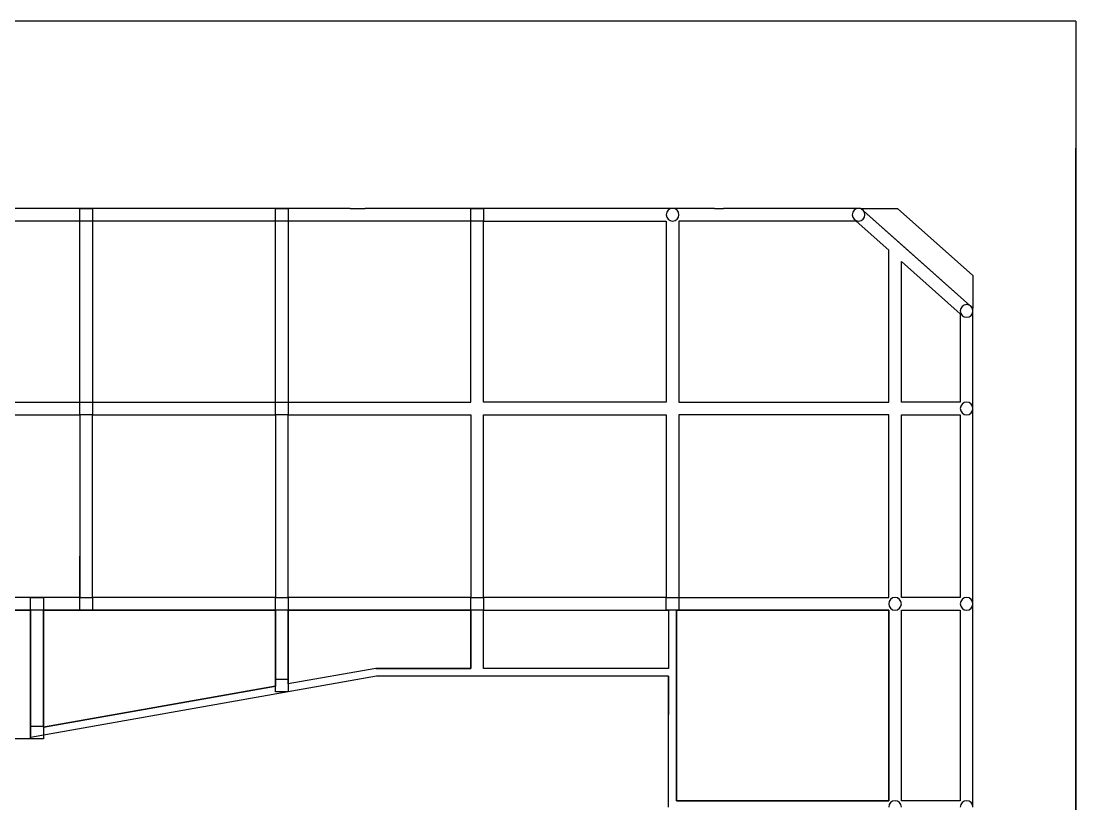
# Model space of a CAD drawing. Header units: inches. Extents: x 2815 to 15131, y -151 to 4049.
# Drawn here: x 11812 to 15131, y 1585 to 4049 of the extents above; entities that cross this region are included whole.
import ezdxf

# ---------------------------------------------------------------- set-up
doc = ezdxf.new("R2010")
doc.units = ezdxf.units.IN
doc.layers.add('A4_OP', color=7, linetype='Continuous')

msp = doc.modelspace()

# ---------------------------------------------------------------- linework, layer by layer
for p, q in [((15131.2, 4049.4), (10009.2, 4049.4)), ((15131.2, 4049.4), (15131.2, -150.6)), ((15131.2, 264.4), (15131.2, 3649.4)), ((12847.3, 3459.6), (12894.6, 3459.6)), ((13994.2, 3459.6), (14022.4, 3459.6)), ((11997.3, 2214.6), (11997.3, 2364.6)), ((12017.3, 2194.6), (12177.3, 2194.6)), ((12177.3, 2194.6), (12612.3, 2194.6)), ((14807.3, 2067.3), (14807.3, 2107.6)), ((13849.8, 1986.4), (13849.8, 1866.4))]:
    msp.add_line(p, q)
at = {"layer": 'A4_OP'}
for points in [[(12017.3, 3459.6), (11402.3, 3459.6)], [(11997.3, 3459.6), (12037.3, 3459.6)], [(11997.3, 3419.6), (11997.3, 3459.6)], [(11997.3, 3459.6), (12037.3, 3459.6)], [(11997.3, 3419.6), (11997.3, 3459.6)], [(12632.3, 3459.6), (12017.3, 3459.6)], [(12037.3, 3459.6), (12037.3, 3419.6)], [(12037.3, 3459.6), (12037.3, 3419.6)], [(12612.3, 3459.6), (12652.3, 3459.6)], [(12612.3, 3419.6), (12612.3, 3459.6)], [(12612.3, 3459.6), (12652.3, 3459.6)], [(12612.3, 3419.6), (12612.3, 3459.6)], [(12847.3, 3459.6), (12632.3, 3459.6)], [(12652.3, 3459.6), (12652.3, 3419.6)], [(12652.3, 3459.6), (12652.3, 3419.6)], [(13247.3, 3459.6), (12894.6, 3459.6)], [(13227.3, 3459.6), (13267.3, 3459.6)], [(13227.3, 3419.6), (13227.3, 3459.6)], [(13227.3, 3459.6), (13267.3, 3459.6)], [(13227.3, 3419.6), (13227.3, 3459.6)], [(13862.3, 3459.6), (13247.3, 3459.6)], [(13267.3, 3459.6), (13267.3, 3419.6)], [(13267.3, 3459.6), (13267.3, 3419.6)], [(13994.2, 3459.6), (13862.3, 3459.6)], [(14454.9, 3459.6), (14022.4, 3459.6)], [(14807.3, 3146), (14454.9, 3459.6)], [(14454.9, 3459.6), (14569.8, 3459.6)], [(14575.6, 3352.2), (14454.9, 3459.6)], [(14569.8, 3459.6), (14807.3, 3248.2)], [(11997.3, 3419.6), (11422.3, 3419.6)], [(11997.3, 3419.6), (11422.3, 3419.6)], [(11997.3, 2849.6), (11997.3, 3419.6)], [(12037.3, 3419.6), (11997.3, 3419.6)], [(12037.3, 3419.6), (11997.3, 3419.6)], [(11997.3, 2849.6), (11997.3, 3419.6)], [(12612.3, 3419.6), (12037.3, 3419.6)], [(12037.3, 3419.6), (12037.3, 2849.6)], [(12612.3, 3419.6), (12037.3, 3419.6)], [(12037.3, 3419.6), (12037.3, 2849.6)], [(12612.3, 2849.6), (12612.3, 3419.6)], [(12652.3, 3419.6), (12612.3, 3419.6)], [(12652.3, 3419.6), (12612.3, 3419.6)], [(12612.3, 2849.6), (12612.3, 3419.6)], [(13227.3, 3419.6), (12652.3, 3419.6)], [(12652.3, 3419.6), (12652.3, 2849.6)], [(12847.3, 3419.6), (12652.3, 3419.6)], [(12652.3, 3419.6), (12652.3, 2849.6)], [(13227.3, 3419.6), (12847.3, 3419.6)], [(13227.3, 2849.6), (13227.3, 3419.6)], [(13267.3, 3419.6), (13227.3, 3419.6)], [(13267.3, 3419.6), (13227.3, 3419.6)], [(13227.3, 2849.6), (13227.3, 3419.6)], [(13267.3, 2849.6), (13267.3, 3419.6)], [(13267.3, 3419.6), (13842.3, 3419.6)], [(13267.3, 2849.6), (13267.3, 3419.6)], [(13267.3, 3419.6), (13842.3, 3419.6)], [(13842.3, 3419.6), (13842.3, 2849.6)], [(13842.3, 3419.6), (13842.3, 2849.6)], [(13882.3, 3419.6), (13882.3, 2849.6)], [(14439.7, 3419.6), (13882.3, 3419.6)], [(13882.3, 3419.6), (13882.3, 2849.6)], [(14022.4, 3419.6), (13882.3, 3419.6)], [(14439.7, 3419.6), (14022.4, 3419.6)], [(14542.3, 3328.3), (14439.7, 3419.6)], [(14542.3, 3328.3), (14439.7, 3419.6)], [(14807.3, 3146), (14575.6, 3352.2)], [(14542.3, 2849.6), (14542.3, 3328.3)], [(14542.3, 2849.6), (14542.3, 3328.3)], [(14582.3, 2849.6), (14582.3, 3292.7)], [(14582.3, 3292.7), (14767.3, 3128.1)], [(14582.3, 2849.6), (14582.3, 3292.7)], [(14582.3, 3292.7), (14767.3, 3128.1)], [(14807.3, 3248.2), (14807.3, 3146)], [(14767.3, 3128.1), (14767.3, 2849.6)], [(14767.3, 3128.1), (14767.3, 2849.6)], [(14807.3, 2829.6), (14807.3, 3146)], [(11422.3, 2849.6), (11997.3, 2849.6)], [(11422.3, 2849.6), (11997.3, 2849.6)], [(11997.3, 2849.6), (12037.3, 2849.6)], [(11997.3, 2809.6), (11997.3, 2849.6)], [(12037.3, 2849.6), (12612.3, 2849.6)], [(12037.3, 2849.6), (12037.3, 2809.6)], [(12037.3, 2849.6), (12612.3, 2849.6)], [(12612.3, 2849.6), (12652.3, 2849.6)], [(12612.3, 2809.6), (12612.3, 2849.6)], [(12652.3, 2849.6), (13227.3, 2849.6)], [(12652.3, 2849.6), (12652.3, 2809.6)], [(12652.3, 2849.6), (13227.3, 2849.6)], [(13842.3, 2849.6), (13267.3, 2849.6)], [(13842.3, 2849.6), (13267.3, 2849.6)], [(13882.3, 2849.6), (14542.3, 2849.6)], [(13882.3, 2849.6), (14542.3, 2849.6)], [(14767.3, 2849.6), (14582.3, 2849.6)], [(14767.3, 2849.6), (14582.3, 2849.6)], [(14807.3, 2214.6), (14807.3, 2829.6)], [(11422.3, 2809.6), (11997.3, 2809.6)], [(11422.3, 2809.6), (11997.3, 2809.6)], [(11997.3, 2809.6), (11997.3, 2234.6)], [(12037.3, 2809.6), (11997.3, 2809.6)], [(11997.3, 2809.6), (11997.3, 2234.6)], [(12037.3, 2234.6), (12037.3, 2809.6)], [(12037.3, 2809.6), (12612.3, 2809.6)], [(12037.3, 2234.6), (12037.3, 2809.6)], [(12037.3, 2809.6), (12612.3, 2809.6)], [(12612.3, 2809.6), (12612.3, 2234.6)], [(12652.3, 2809.6), (12612.3, 2809.6)], [(12612.3, 2809.6), (12612.3, 2234.6)], [(12652.3, 2234.6), (12652.3, 2809.6)], [(12652.3, 2809.6), (13227.3, 2809.6)], [(12652.3, 2234.6), (12652.3, 2809.6)], [(12652.3, 2809.6), (13227.3, 2809.6)], [(13227.3, 2809.6), (13227.3, 2234.6)], [(13227.3, 2809.6), (13227.3, 2234.6)], [(13267.3, 2234.6), (13267.3, 2809.6)], [(13267.3, 2809.6), (13842.3, 2809.6)], [(13267.3, 2234.6), (13267.3, 2809.6)], [(13267.3, 2809.6), (13842.3, 2809.6)], [(13842.3, 2809.6), (13842.3, 2234.6)], [(13842.3, 2809.6), (13842.3, 2234.6)], [(13882.3, 2809.6), (13882.3, 2234.6)], [(14542.3, 2809.6), (13882.3, 2809.6)], [(13882.3, 2809.6), (13882.3, 2234.6)], [(14542.3, 2809.6), (13882.3, 2809.6)], [(14542.3, 2234.6), (14542.3, 2809.6)], [(14542.3, 2234.6), (14542.3, 2809.6)], [(14582.3, 2234.6), (14582.3, 2809.6)], [(14582.3, 2809.6), (14767.3, 2809.6)], [(14582.3, 2234.6), (14582.3, 2809.6)], [(14582.3, 2809.6), (14767.3, 2809.6)], [(14767.3, 2809.6), (14767.3, 2234.6)], [(14767.3, 2809.6), (14767.3, 2234.6)], [(11997.3, 2234.6), (11422.3, 2234.6)], [(11862.3, 2234.6), (11422.3, 2234.6)], [(11842.3, 2234.6), (11882.3, 2234.6)], [(11842.3, 2194.6), (11842.3, 2234.6)], [(11842.3, 2234.6), (11882.3, 2234.6)], [(11842.3, 2194.6), (11842.3, 2234.6)], [(11997.3, 2234.6), (11862.3, 2234.6)], [(11882.3, 2234.6), (11882.3, 2194.6)], [(11882.3, 2234.6), (11882.3, 2194.6)], [(11997.3, 2234.6), (12037.3, 2234.6)], [(11997.3, 2194.6), (11997.3, 2234.6)], [(11997.3, 2234.6), (12037.3, 2234.6)], [(11997.3, 2194.6), (11997.3, 2234.6)], [(12612.3, 2234.6), (12037.3, 2234.6)], [(12037.3, 2234.6), (12037.3, 2194.6)], [(12037.3, 2234.6), (12037.3, 2194.6)], [(12612.3, 2234.6), (12037.3, 2234.6)], [(12612.3, 2234.6), (12652.3, 2234.6)], [(12612.3, 2194.6), (12612.3, 2234.6)], [(12612.3, 2234.6), (12652.3, 2234.6)], [(12612.3, 2194.6), (12612.3, 2234.6)], [(13227.3, 2234.6), (12652.3, 2234.6)], [(12652.3, 2234.6), (12652.3, 2194.6)], [(12652.3, 2234.6), (12652.3, 2194.6)], [(13227.3, 2234.6), (12652.3, 2234.6)], [(13227.3, 2234.6), (13267.3, 2234.6)], [(13227.3, 2194.6), (13227.3, 2234.6)], [(13227.3, 2234.6), (13267.3, 2234.6)], [(13227.3, 2194.6), (13227.3, 2234.6)], [(13842.3, 2234.6), (13267.3, 2234.6)], [(13267.3, 2234.6), (13267.3, 2194.6)], [(13267.3, 2234.6), (13267.3, 2194.6)], [(13842.3, 2234.6), (13267.3, 2234.6)], [(13842.3, 2234.6), (13882.3, 2234.6)], [(13842.3, 2194.6), (13842.3, 2234.6)], [(13842.3, 2234.6), (13882.3, 2234.6)], [(13842.3, 2194.6), (13842.3, 2234.6)], [(13882.3, 2234.6), (14542.3, 2234.6)], [(13882.3, 2234.6), (13882.3, 2194.6)], [(13882.3, 2234.6), (13882.3, 2194.6)], [(13882.3, 2234.6), (14542.3, 2234.6)], [(14767.3, 2234.6), (14582.3, 2234.6)], [(14767.3, 2234.6), (14582.3, 2234.6)], [(10807.3, 2194.6), (11842.3, 2194.6)], [(11842.3, 2194.6), (11402.3, 2194.6)], [(11842.3, 2194.6), (11842.3, 1789.6)], [(11882.3, 2194.6), (11842.3, 2194.6)], [(11882.3, 2194.6), (11842.3, 2194.6)], [(11842.3, 1793.4), (11842.3, 2194.6)], [(11882.3, 1825.9), (11882.3, 2194.6)], [(11882.3, 2194.6), (12612.3, 2194.6)], [(12017.3, 2194.6), (11882.3, 2194.6)], [(11882.3, 2194.6), (11882.3, 1825.9)], [(12037.3, 2194.6), (11997.3, 2194.6)], [(12037.3, 2194.6), (11997.3, 2194.6)], [(12612.3, 2194.6), (12017.3, 2194.6)], [(12612.3, 2194.6), (12612.3, 1955.4)], [(12652.3, 2194.6), (12612.3, 2194.6)], [(12652.3, 2194.6), (12612.3, 2194.6)], [(12612.3, 1955.4), (12612.3, 2194.6)], [(12652.3, 1962.5), (12652.3, 2194.6)], [(12652.3, 2194.6), (13227.3, 2194.6)], [(13227.3, 2194.6), (12652.3, 2194.6)], [(12652.3, 2194.6), (12652.3, 1962.5)], [(13227.3, 2194.6), (13227.3, 2011.4)], [(13267.3, 2194.6), (13227.3, 2194.6)], [(13267.3, 2194.6), (13227.3, 2194.6)], [(13227.3, 2011.4), (13227.3, 2194.6)], [(13267.3, 2194.6), (13849.8, 2194.6)], [(13267.3, 2011.4), (13267.3, 2194.6)], [(13267.3, 2011.4), (13267.3, 2194.6)], [(13267.3, 2194.6), (13849.8, 2194.6)], [(13882.3, 2194.6), (13842.3, 2194.6)], [(13882.3, 2194.6), (13842.3, 2194.6)], [(13849.8, 2194.6), (13849.8, 2011.4)], [(13849.8, 2194.6), (13849.8, 2011.4)], [(13874.8, 2194.6), (14542.3, 2194.6)], [(13874.8, 1594.6), (13874.8, 2194.6)], [(13874.8, 2194.6), (13874.8, 1998.9)], [(14542.3, 2194.6), (13874.8, 2194.6)], [(14542.3, 2194.6), (14542.3, 1594.6)], [(14542.3, 1594.6), (14542.3, 2194.6)], [(14582.3, 1594.6), (14582.3, 2194.6)], [(14582.3, 2194.6), (14767.3, 2194.6)], [(14582.3, 1594.6), (14582.3, 2194.6)], [(14582.3, 2194.6), (14767.3, 2194.6)], [(14767.3, 2194.6), (14767.3, 1594.6)], [(14767.3, 2194.6), (14767.3, 2107.6)], [(14807.3, 2107.6), (14807.3, 2214.6)], [(14767.3, 2107.6), (14767.3, 1594.6)], [(14807.3, 1574.6), (14807.3, 2067.3)], [(12928.2, 2011.4), (12652.3, 1962.5)], [(13227.3, 2011.4), (12928.2, 2011.4)], [(12928.2, 2011.4), (13227.3, 2011.4)], [(13849.8, 2011.4), (13267.3, 2011.4)], [(13849.8, 2011.4), (13267.3, 2011.4)], [(13874.8, 1998.9), (13874.8, 1594.6)], [(12612.3, 1977.1), (12652.3, 1977.1)], [(12612.3, 1977.1), (12652.3, 1977.1)], [(12612.3, 1937.1), (12612.3, 1977.1)], [(12612.3, 1937.1), (12612.3, 1966.2)], [(12930.4, 1986.4), (12634.5, 1933.9)], [(12652.3, 1977.1), (12652.3, 1937.1)], [(12652.3, 1966.2), (12652.3, 1937.1)], [(13247.3, 1986.4), (12930.4, 1986.4)], [(13849.8, 1986.4), (13247.3, 1986.4)], [(13849.8, 1574.6), (13849.8, 1986.4)], [(12634.5, 1933.9), (11842.3, 1793.4)], [(12612.3, 1955.4), (11882.3, 1825.9)], [(11882.3, 1825.9), (12612.3, 1955.4)], [(12652.3, 1937.1), (12612.3, 1937.1)], [(12652.3, 1937.1), (12612.3, 1937.1)], [(11842.3, 1829.6), (11882.3, 1829.6)], [(11842.3, 1789.6), (11842.3, 1829.6)], [(11842.3, 1829.6), (11882.3, 1829.6)], [(11842.3, 1789.6), (11842.3, 1829.6)], [(11882.3, 1829.6), (11882.3, 1789.6)], [(11882.3, 1829.6), (11882.3, 1789.6)], [(11842.3, 1789.6), (11782.3, 1789.6)], [(11882.3, 1789.6), (11842.3, 1789.6)], [(11882.3, 1789.6), (11842.3, 1789.6)], [(14542.3, 1594.6), (13874.8, 1594.6)], [(13874.8, 1594.6), (14542.3, 1594.6)], [(14767.3, 1594.6), (14582.3, 1594.6)], [(14767.3, 1594.6), (14582.3, 1594.6)]]:
    msp.add_lwpolyline(points, dxfattribs=at)
for points in [[(13882.3, 3439.6, 1), (13842.3, 3439.6)], [(13882.3, 3439.6, 1), (13842.3, 3439.6)], [(14467.3, 3439.6, 1), (14427.3, 3439.6)], [(14467.3, 3439.6, 1), (14427.3, 3439.6)], [(13842.3, 3439.6, 1), (13882.3, 3439.6)], [(13842.3, 3439.6, 1), (13882.3, 3439.6)], [(14427.3, 3439.6, 1), (14467.3, 3439.6)], [(14427.3, 3439.6, 1), (14467.3, 3439.6)], [(14807.3, 3137, 1), (14767.3, 3137)], [(14807.3, 3137, 1), (14767.3, 3137)], [(14767.3, 3137, 1), (14807.3, 3137)], [(14767.3, 3137, 1), (14807.3, 3137)], [(14807.3, 2829.6, 1), (14767.3, 2829.6)], [(14767.3, 2829.6, 1), (14807.3, 2829.6)], [(14582.3, 2214.6, 1), (14542.3, 2214.6)], [(14582.3, 2214.6, 1), (14542.3, 2214.6)], [(14807.3, 2214.6, 1), (14767.3, 2214.6)], [(14807.3, 2214.6, 1), (14767.3, 2214.6)], [(14542.3, 2214.6, 1), (14582.3, 2214.6)], [(14542.3, 2214.6, 1), (14582.3, 2214.6)], [(14767.3, 2214.6, 1), (14807.3, 2214.6)], [(14767.3, 2214.6, 1), (14807.3, 2214.6)], [(14582.3, 1574.6, 1), (14542.3, 1574.6)], [(14582.3, 1574.6, 1), (14542.3, 1574.6)], [(14807.3, 1574.6, 1), (14767.3, 1574.6)], [(14807.3, 1574.6, 1), (14767.3, 1574.6)]]:
    msp.add_lwpolyline(points, format="xyb", dxfattribs=at)

doc.saveas('drawing.dxf')
